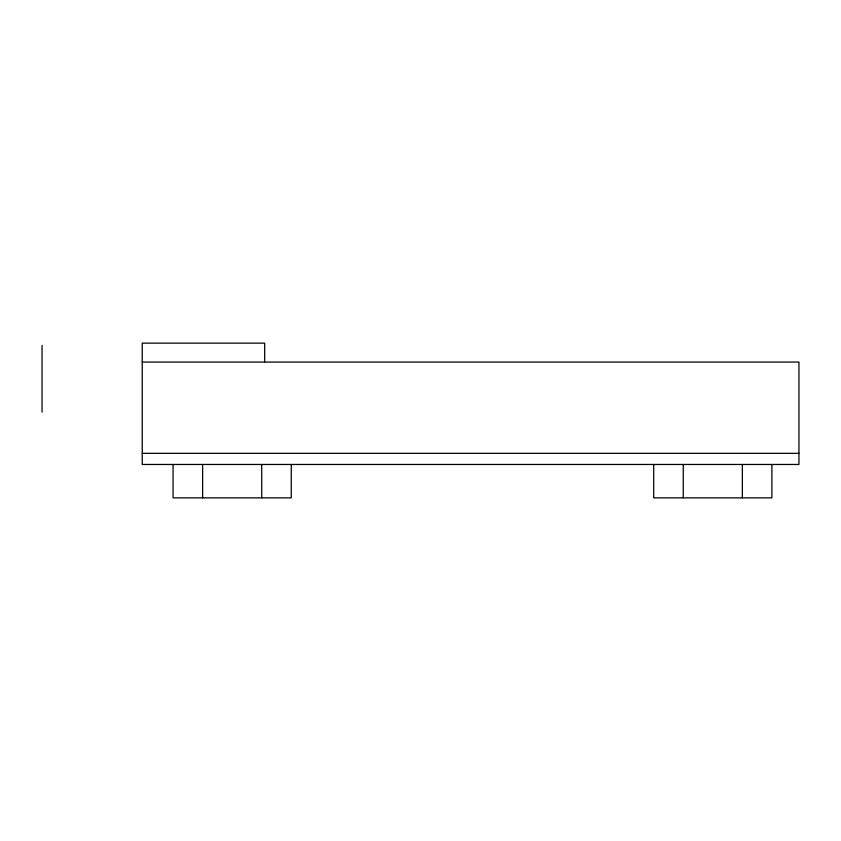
<?xml version="1.0" encoding="UTF-8"?>
<svg xmlns="http://www.w3.org/2000/svg" width="841" height="841" viewBox="0 0 841 841"><rect width="100%" height="100%" fill="white"/><g stroke="black" fill="none" stroke-linecap="round" stroke-linejoin="round"><path stroke-width="1.26" d="M142.224 362.061L798.95 362.061L798.95 464.463L142.224 464.463L142.224 343.139L264.663 343.139L264.663 362.061M142.224 453.341L798.95 453.341M771.891 464.463L771.891 497.861L653.699 497.861L653.699 464.463M742.351 464.463L742.351 497.861M683.249 464.463L683.249 497.861M291.259 464.463L291.259 497.861L173.067 497.861L173.067 464.463M261.719 464.463L261.719 497.861M202.618 464.463L202.618 497.861M42.05 345.367L42.05 412.153"/></g></svg>
